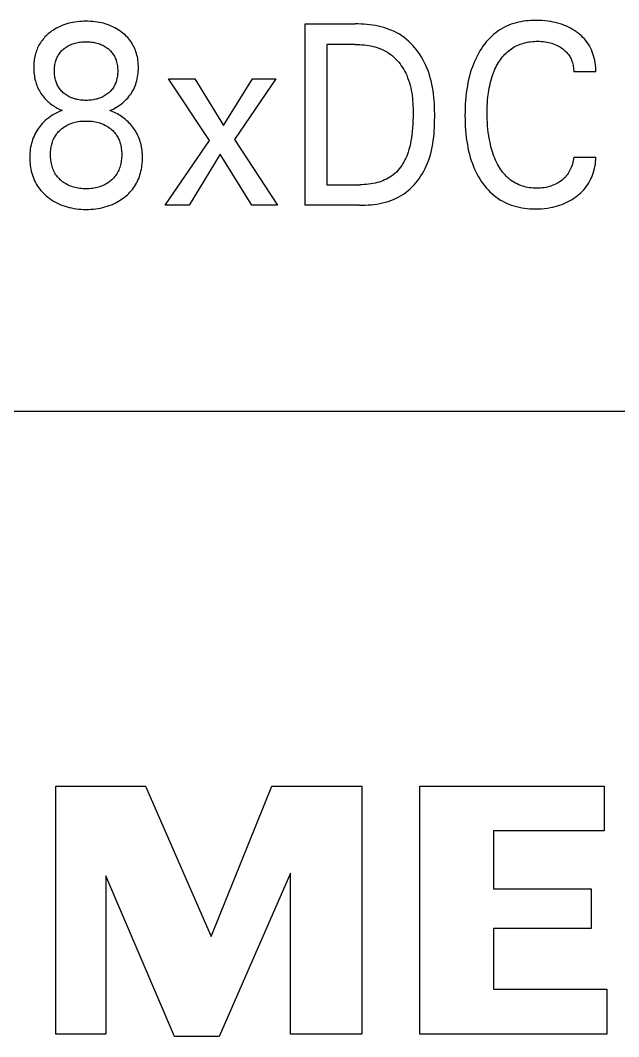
# Model space of a CAD drawing. Extents: x 0 to 420, y 0 to 297.
# Drawn here: x 150.68 to 157.94, y 223.59 to 235.92 of the extents above; entities that cross this region are included whole.
import ezdxf

# ---------------------------------------------------------------- set-up
doc = ezdxf.new("R2010")
doc.units = 0
doc.header["$LTSCALE"] = 23.1
doc.layers.add('10000_FRONT', color=7, linetype='CONTINUOUS')

msp = doc.modelspace()

# ---------------------------------------------------------------- linework, layer by layer
at = {"layer": '10000_FRONT', "color": 7, "linetype": 'CONTINUOUS'}
for p, q in [((151.246, 235.873), (151.222, 235.865)), ((151.27, 235.88), (151.246, 235.873)), ((151.295, 235.886), (151.27, 235.88)), ((151.319, 235.891), (151.295, 235.886)), ((151.346, 235.895), (151.319, 235.891)), ((151.372, 235.899), (151.346, 235.895)), ((151.399, 235.902), (151.372, 235.899)), ((151.426, 235.904), (151.399, 235.902)), ((151.453, 235.905), (151.426, 235.904)), ((151.48, 235.905), (151.453, 235.905)), ((151.507, 235.905), (151.48, 235.905)), ((151.534, 235.904), (151.507, 235.905)), ((151.561, 235.902), (151.534, 235.904)), ((151.588, 235.899), (151.561, 235.902)), ((151.615, 235.895), (151.588, 235.899)), ((151.641, 235.891), (151.615, 235.895)), ((151.666, 235.886), (151.641, 235.891)), ((151.69, 235.88), (151.666, 235.886)), ((151.714, 235.873), (151.69, 235.88)), ((151.738, 235.865), (151.714, 235.873)), ((154.14, 233.673), (154.14, 235.873)), ((154.14, 235.873), (154.747, 235.873)), ((154.781, 235.872), (154.747, 235.873)), ((154.816, 235.871), (154.781, 235.872)), ((154.851, 235.869), (154.816, 235.871)), ((154.885, 235.866), (154.851, 235.869)), ((154.92, 235.863), (154.885, 235.866)), ((156.639, 235.869), (156.611, 235.858)), ((156.669, 235.879), (156.639, 235.869)), ((156.697, 235.887), (156.669, 235.879)), ((156.726, 235.894), (156.697, 235.887)), ((156.755, 235.9), (156.726, 235.894)), ((156.785, 235.905), (156.755, 235.9)), ((156.814, 235.909), (156.785, 235.905)), ((156.844, 235.912), (156.814, 235.909)), ((156.874, 235.914), (156.844, 235.912)), ((156.903, 235.916), (156.874, 235.914)), ((156.933, 235.916), (156.903, 235.916)), ((156.971, 235.916), (156.933, 235.916)), ((157.009, 235.914), (156.971, 235.916)), ((157.046, 235.911), (157.009, 235.914)), ((157.084, 235.907), (157.046, 235.911)), ((157.121, 235.901), (157.084, 235.907)), ((157.149, 235.895), (157.121, 235.901)), ((157.177, 235.889), (157.149, 235.895)), ((157.205, 235.882), (157.177, 235.889)), ((157.232, 235.874), (157.205, 235.882)), ((157.259, 235.865), (157.232, 235.874)), ((151.022, 235.752), (151.008, 235.74)), ((151.036, 235.763), (151.022, 235.752)), ((151.05, 235.774), (151.036, 235.763)), ((151.067, 235.787), (151.05, 235.774)), ((151.084, 235.798), (151.067, 235.787)), ((151.102, 235.809), (151.084, 235.798)), ((151.12, 235.82), (151.102, 235.809)), ((151.138, 235.829), (151.12, 235.82)), ((151.157, 235.839), (151.138, 235.829)), ((151.176, 235.847), (151.157, 235.839)), ((151.199, 235.857), (151.176, 235.847)), ((151.222, 235.865), (151.199, 235.857)), ((151.761, 235.857), (151.738, 235.865)), ((151.785, 235.847), (151.761, 235.857)), ((151.807, 235.837), (151.785, 235.847)), ((151.828, 235.826), (151.807, 235.837)), ((151.85, 235.815), (151.828, 235.826)), ((151.87, 235.802), (151.85, 235.815)), ((151.89, 235.789), (151.87, 235.802)), ((151.91, 235.774), (151.89, 235.789)), ((151.926, 235.762), (151.91, 235.774)), ((151.942, 235.749), (151.926, 235.762)), ((151.957, 235.735), (151.942, 235.749)), ((154.955, 235.858), (154.92, 235.863)), ((154.99, 235.852), (154.955, 235.858)), ((155.024, 235.846), (154.99, 235.852)), ((155.058, 235.838), (155.024, 235.846)), ((155.092, 235.829), (155.058, 235.838)), ((155.125, 235.818), (155.092, 235.829)), ((155.158, 235.807), (155.125, 235.818)), ((155.19, 235.794), (155.158, 235.807)), ((155.221, 235.78), (155.19, 235.794)), ((155.252, 235.764), (155.221, 235.78)), ((155.282, 235.747), (155.252, 235.764)), ((155.312, 235.728), (155.282, 235.747)), ((156.425, 235.745), (156.402, 235.724)), ((156.45, 235.765), (156.425, 235.745)), ((156.475, 235.784), (156.45, 235.765)), ((156.501, 235.801), (156.475, 235.784)), ((156.527, 235.817), (156.501, 235.801)), ((156.555, 235.832), (156.527, 235.817)), ((156.582, 235.845), (156.555, 235.832)), ((156.611, 235.858), (156.582, 235.845)), ((157.286, 235.855), (157.259, 235.865)), ((157.311, 235.844), (157.286, 235.855)), ((157.335, 235.833), (157.311, 235.844)), ((157.359, 235.82), (157.335, 235.833)), ((157.383, 235.807), (157.359, 235.82)), ((157.406, 235.793), (157.383, 235.807)), ((157.428, 235.778), (157.406, 235.793)), ((157.45, 235.762), (157.428, 235.778)), ((157.47, 235.745), (157.45, 235.762)), ((157.49, 235.728), (157.47, 235.745)), ((150.917, 235.629), (150.908, 235.614)), ((150.926, 235.644), (150.917, 235.629)), ((150.936, 235.659), (150.926, 235.644)), ((150.947, 235.673), (150.936, 235.659)), ((150.958, 235.687), (150.947, 235.673)), ((150.97, 235.701), (150.958, 235.687)), ((150.982, 235.715), (150.97, 235.701)), ((150.995, 235.727), (150.982, 235.715)), ((151.008, 235.74), (150.995, 235.727)), ((151.278, 235.614), (151.291, 235.62)), ((151.291, 235.62), (151.305, 235.626)), ((151.305, 235.626), (151.32, 235.631)), ((151.32, 235.631), (151.334, 235.636)), ((151.334, 235.636), (151.349, 235.64)), ((151.349, 235.64), (151.364, 235.644)), ((151.364, 235.644), (151.379, 235.647)), ((151.379, 235.647), (151.396, 235.65)), ((151.396, 235.65), (151.413, 235.652)), ((151.413, 235.652), (151.429, 235.654)), ((151.429, 235.654), (151.446, 235.655)), ((151.446, 235.655), (151.463, 235.656)), ((151.463, 235.656), (151.48, 235.656)), ((151.48, 235.656), (151.497, 235.656)), ((151.497, 235.656), (151.514, 235.655)), ((151.514, 235.655), (151.531, 235.654)), ((151.531, 235.654), (151.548, 235.652)), ((151.548, 235.652), (151.565, 235.65)), ((151.565, 235.65), (151.581, 235.647)), ((151.581, 235.647), (151.596, 235.644)), ((151.596, 235.644), (151.611, 235.64)), ((151.611, 235.64), (151.626, 235.636)), ((151.626, 235.636), (151.641, 235.631)), ((151.641, 235.631), (151.655, 235.626)), ((151.655, 235.626), (151.669, 235.62)), ((151.669, 235.62), (151.683, 235.614)), ((151.972, 235.721), (151.957, 235.735)), ((151.986, 235.706), (151.972, 235.721)), ((151.999, 235.691), (151.986, 235.706)), ((152.012, 235.675), (151.999, 235.691)), ((152.024, 235.659), (152.012, 235.675)), ((152.035, 235.642), (152.024, 235.659)), ((152.045, 235.625), (152.035, 235.642)), ((152.055, 235.608), (152.045, 235.625)), ((154.402, 235.623), (154.402, 233.922)), ((154.747, 235.623), (154.402, 235.623)), ((154.747, 235.623), (154.773, 235.623)), ((154.773, 235.623), (154.8, 235.622)), ((154.8, 235.622), (154.827, 235.62)), ((154.827, 235.62), (154.855, 235.618)), ((155.34, 235.707), (155.312, 235.728)), ((155.368, 235.685), (155.34, 235.707)), ((155.395, 235.661), (155.368, 235.685)), ((155.421, 235.636), (155.395, 235.661)), ((155.446, 235.61), (155.421, 235.636)), ((156.315, 235.629), (156.296, 235.603)), ((156.336, 235.654), (156.315, 235.629)), ((156.357, 235.678), (156.336, 235.654)), ((156.379, 235.701), (156.357, 235.678)), ((156.402, 235.724), (156.379, 235.701)), ((156.729, 235.619), (156.747, 235.627)), ((156.747, 235.627), (156.766, 235.633)), ((156.766, 235.633), (156.787, 235.64)), ((156.787, 235.64), (156.808, 235.645)), ((156.808, 235.645), (156.83, 235.65)), ((156.83, 235.65), (156.851, 235.654)), ((156.851, 235.654), (156.873, 235.657)), ((156.873, 235.657), (156.895, 235.659)), ((156.895, 235.659), (156.917, 235.661)), ((156.917, 235.661), (156.939, 235.662)), ((156.939, 235.662), (156.96, 235.662)), ((156.96, 235.662), (156.983, 235.662)), ((156.983, 235.662), (157.005, 235.661)), ((157.005, 235.661), (157.027, 235.659)), ((157.027, 235.659), (157.049, 235.656)), ((157.049, 235.656), (157.071, 235.653)), ((157.071, 235.653), (157.091, 235.649)), ((157.091, 235.649), (157.11, 235.644)), ((157.11, 235.644), (157.13, 235.638)), ((157.13, 235.638), (157.149, 235.632)), ((157.149, 235.632), (157.168, 235.625)), ((157.168, 235.625), (157.186, 235.617)), ((157.509, 235.709), (157.49, 235.728)), ((157.527, 235.69), (157.509, 235.709)), ((157.544, 235.67), (157.527, 235.69)), ((157.559, 235.649), (157.544, 235.67)), ((157.574, 235.628), (157.559, 235.649)), ((157.587, 235.606), (157.574, 235.628)), ((150.863, 235.497), (150.859, 235.478)), ((150.868, 235.515), (150.863, 235.497)), ((150.873, 235.532), (150.868, 235.515)), ((150.879, 235.549), (150.873, 235.532)), ((150.886, 235.565), (150.879, 235.549)), ((150.893, 235.582), (150.886, 235.565)), ((150.9, 235.598), (150.893, 235.582)), ((150.908, 235.614), (150.9, 235.598)), ((151.143, 235.493), (151.149, 235.503)), ((151.149, 235.503), (151.157, 235.515)), ((151.157, 235.515), (151.166, 235.526)), ((151.166, 235.526), (151.175, 235.536)), ((151.175, 235.536), (151.184, 235.547)), ((151.184, 235.547), (151.194, 235.557)), ((151.194, 235.557), (151.205, 235.566)), ((151.205, 235.566), (151.216, 235.575)), ((151.216, 235.575), (151.227, 235.584)), ((151.227, 235.584), (151.239, 235.592)), ((151.239, 235.592), (151.252, 235.6)), ((151.252, 235.6), (151.265, 235.607)), ((151.265, 235.607), (151.278, 235.614)), ((151.683, 235.614), (151.696, 235.607)), ((151.696, 235.607), (151.709, 235.6)), ((151.709, 235.6), (151.721, 235.592)), ((151.721, 235.592), (151.733, 235.584)), ((151.733, 235.584), (151.745, 235.575)), ((151.745, 235.575), (151.747, 235.573)), ((151.747, 235.573), (151.757, 235.565)), ((151.757, 235.565), (151.767, 235.555)), ((151.767, 235.555), (151.777, 235.546)), ((151.777, 235.546), (151.786, 235.536)), ((151.786, 235.536), (151.795, 235.525)), ((151.795, 235.525), (151.803, 235.514)), ((151.803, 235.514), (151.811, 235.503)), ((151.811, 235.503), (151.818, 235.493)), ((152.064, 235.59), (152.055, 235.608)), ((152.072, 235.572), (152.064, 235.59)), ((152.08, 235.553), (152.072, 235.572)), ((152.086, 235.534), (152.08, 235.553)), ((152.092, 235.515), (152.086, 235.534)), ((152.098, 235.494), (152.092, 235.515)), ((154.855, 235.618), (154.882, 235.615)), ((154.882, 235.615), (154.909, 235.611)), ((154.909, 235.611), (154.935, 235.606)), ((154.935, 235.606), (154.962, 235.6)), ((154.962, 235.6), (154.988, 235.593)), ((154.988, 235.593), (155.014, 235.585)), ((155.014, 235.585), (155.04, 235.576)), ((155.04, 235.576), (155.065, 235.567)), ((155.065, 235.567), (155.089, 235.556)), ((155.089, 235.556), (155.113, 235.543)), ((155.113, 235.543), (155.136, 235.53)), ((155.136, 235.53), (155.158, 235.515)), ((155.158, 235.515), (155.179, 235.5)), ((155.179, 235.5), (155.2, 235.484)), ((155.469, 235.583), (155.446, 235.61)), ((155.492, 235.555), (155.469, 235.583)), ((155.513, 235.526), (155.492, 235.555)), ((155.534, 235.496), (155.513, 235.526)), ((156.241, 235.515), (156.224, 235.483)), ((156.259, 235.546), (156.241, 235.515)), ((156.278, 235.576), (156.259, 235.546)), ((156.296, 235.603), (156.278, 235.576)), ((156.547, 235.489), (156.561, 235.504)), ((156.561, 235.504), (156.576, 235.519)), ((156.576, 235.519), (156.592, 235.533)), ((156.592, 235.533), (156.608, 235.547)), ((156.608, 235.547), (156.624, 235.56)), ((156.624, 235.56), (156.64, 235.571)), ((156.64, 235.571), (156.657, 235.582)), ((156.657, 235.582), (156.674, 235.593)), ((156.674, 235.593), (156.692, 235.602)), ((156.692, 235.602), (156.71, 235.611)), ((156.71, 235.611), (156.729, 235.619)), ((157.186, 235.617), (157.204, 235.608)), ((157.204, 235.608), (157.221, 235.599)), ((157.221, 235.599), (157.237, 235.589)), ((157.237, 235.589), (157.253, 235.578)), ((157.253, 235.578), (157.266, 235.569)), ((157.266, 235.569), (157.278, 235.559)), ((157.278, 235.559), (157.29, 235.548)), ((157.29, 235.548), (157.302, 235.537)), ((157.302, 235.537), (157.313, 235.526)), ((157.313, 235.526), (157.323, 235.514)), ((157.323, 235.514), (157.333, 235.502)), ((157.333, 235.502), (157.341, 235.489)), ((157.6, 235.583), (157.587, 235.606)), ((157.611, 235.56), (157.6, 235.583)), ((157.621, 235.536), (157.611, 235.56)), ((157.63, 235.511), (157.621, 235.536)), ((157.638, 235.487), (157.63, 235.511)), ((150.848, 235.402), (150.846, 235.383)), ((150.846, 235.383), (150.846, 235.363)), ((150.85, 235.421), (150.848, 235.402)), ((150.852, 235.44), (150.85, 235.421)), ((150.855, 235.459), (150.852, 235.44)), ((150.859, 235.478), (150.855, 235.459)), ((151.1, 235.366), (151.103, 235.382)), ((151.103, 235.382), (151.106, 235.397)), ((151.106, 235.397), (151.11, 235.413)), ((151.11, 235.413), (151.113, 235.425)), ((151.113, 235.425), (151.117, 235.436)), ((151.117, 235.436), (151.121, 235.448)), ((151.121, 235.448), (151.126, 235.46)), ((151.126, 235.46), (151.131, 235.471)), ((151.131, 235.471), (151.137, 235.482)), ((151.137, 235.482), (151.143, 235.493)), ((151.818, 235.493), (151.824, 235.482)), ((151.824, 235.482), (151.829, 235.471)), ((151.829, 235.471), (151.835, 235.46)), ((151.835, 235.46), (151.839, 235.448)), ((151.839, 235.448), (151.844, 235.436)), ((151.844, 235.436), (151.847, 235.425)), ((151.847, 235.425), (151.851, 235.413)), ((151.851, 235.413), (151.855, 235.397)), ((151.855, 235.397), (151.858, 235.382)), ((151.858, 235.382), (151.86, 235.366)), ((152.103, 235.473), (152.098, 235.494)), ((152.107, 235.452), (152.103, 235.473)), ((152.11, 235.431), (152.107, 235.452)), ((152.112, 235.409), (152.11, 235.431)), ((152.114, 235.387), (152.112, 235.409)), ((152.115, 235.366), (152.114, 235.387)), ((155.2, 235.484), (155.219, 235.466)), ((155.219, 235.466), (155.238, 235.447)), ((155.238, 235.447), (155.256, 235.428)), ((155.256, 235.428), (155.273, 235.408)), ((155.273, 235.408), (155.29, 235.387)), ((155.29, 235.387), (155.305, 235.365)), ((155.553, 235.465), (155.534, 235.496)), ((155.571, 235.434), (155.553, 235.465)), ((155.587, 235.402), (155.571, 235.434)), ((155.603, 235.37), (155.587, 235.402)), ((156.179, 235.385), (156.167, 235.352)), ((156.193, 235.418), (156.179, 235.385)), ((156.208, 235.451), (156.193, 235.418)), ((156.224, 235.483), (156.208, 235.451)), ((156.461, 235.363), (156.472, 235.384)), ((156.472, 235.384), (156.484, 235.403)), ((156.484, 235.403), (156.496, 235.421)), ((156.496, 235.421), (156.508, 235.439)), ((156.508, 235.439), (156.52, 235.456)), ((156.52, 235.456), (156.533, 235.472)), ((156.533, 235.472), (156.547, 235.489)), ((157.341, 235.489), (157.349, 235.476)), ((157.349, 235.476), (157.357, 235.462)), ((157.357, 235.462), (157.364, 235.449)), ((157.364, 235.449), (157.37, 235.435)), ((157.37, 235.435), (157.375, 235.42)), ((157.375, 235.42), (157.38, 235.405)), ((157.38, 235.405), (157.385, 235.389)), ((157.385, 235.389), (157.388, 235.373)), ((157.646, 235.459), (157.638, 235.487)), ((157.652, 235.431), (157.646, 235.459)), ((157.657, 235.403), (157.652, 235.431)), ((157.661, 235.374), (157.657, 235.403)), ((157.663, 235.346), (157.661, 235.374)), ((150.846, 235.363), (150.845, 235.344)), ((150.845, 235.344), (150.846, 235.324)), ((150.846, 235.324), (150.846, 235.304)), ((150.846, 235.304), (150.848, 235.284)), ((150.848, 235.284), (150.85, 235.264)), ((150.85, 235.264), (150.853, 235.244)), ((151.096, 235.304), (151.097, 235.319)), ((151.097, 235.288), (151.096, 235.304)), ((151.097, 235.335), (151.099, 235.351)), ((151.097, 235.319), (151.097, 235.335)), ((151.097, 235.272), (151.097, 235.288)), ((151.098, 235.256), (151.097, 235.272)), ((151.1, 235.24), (151.098, 235.256)), ((151.099, 235.351), (151.1, 235.366)), ((151.86, 235.366), (151.862, 235.351)), ((151.862, 235.256), (151.86, 235.24)), ((151.862, 235.351), (151.863, 235.335)), ((151.863, 235.272), (151.862, 235.256)), ((151.863, 235.335), (151.864, 235.319)), ((151.864, 235.288), (151.863, 235.272)), ((151.864, 235.319), (151.864, 235.304)), ((151.864, 235.304), (151.864, 235.288)), ((152.105, 235.229), (152.109, 235.252)), ((152.109, 235.252), (152.112, 235.275)), ((152.112, 235.275), (152.114, 235.298)), ((152.114, 235.298), (152.115, 235.321)), ((152.115, 235.344), (152.115, 235.366)), ((152.115, 235.321), (152.115, 235.344)), ((155.305, 235.365), (155.32, 235.343)), ((155.32, 235.343), (155.334, 235.321)), ((155.334, 235.321), (155.347, 235.297)), ((155.347, 235.297), (155.359, 235.274)), ((155.359, 235.274), (155.37, 235.25)), ((155.618, 235.333), (155.603, 235.37)), ((155.633, 235.295), (155.618, 235.333)), ((155.645, 235.257), (155.633, 235.295)), ((155.657, 235.219), (155.645, 235.257)), ((156.142, 235.276), (156.131, 235.237)), ((156.154, 235.314), (156.142, 235.276)), ((156.167, 235.352), (156.154, 235.314)), ((156.407, 235.236), (156.415, 235.258)), ((156.415, 235.258), (156.423, 235.28)), ((156.423, 235.28), (156.432, 235.301)), ((156.432, 235.301), (156.441, 235.322)), ((156.441, 235.322), (156.451, 235.343)), ((156.451, 235.343), (156.461, 235.363)), ((157.388, 235.373), (157.391, 235.356)), ((157.391, 235.356), (157.394, 235.34)), ((157.394, 235.34), (157.395, 235.323)), ((157.395, 235.323), (157.396, 235.306)), ((157.396, 235.306), (157.396, 235.29)), ((157.664, 235.29), (157.396, 235.29)), ((157.664, 235.318), (157.663, 235.346)), ((157.664, 235.29), (157.664, 235.318)), ((150.853, 235.244), (150.856, 235.224)), ((150.856, 235.224), (150.86, 235.204)), ((150.86, 235.204), (150.865, 235.184)), ((150.865, 235.184), (150.87, 235.166)), ((150.87, 235.166), (150.876, 235.148)), ((150.876, 235.148), (150.882, 235.131)), ((150.882, 235.131), (150.889, 235.113)), ((151.103, 235.224), (151.1, 235.24)), ((151.106, 235.209), (151.103, 235.224)), ((151.109, 235.193), (151.106, 235.209)), ((151.113, 235.181), (151.109, 235.193)), ((151.117, 235.169), (151.113, 235.181)), ((151.121, 235.158), (151.117, 235.169)), ((151.126, 235.146), (151.121, 235.158)), ((151.131, 235.135), (151.126, 235.146)), ((151.136, 235.123), (151.131, 235.135)), ((151.83, 235.135), (151.824, 235.123)), ((151.835, 235.146), (151.83, 235.135)), ((151.84, 235.158), (151.835, 235.146)), ((151.844, 235.169), (151.84, 235.158)), ((151.848, 235.181), (151.844, 235.169)), ((151.851, 235.193), (151.848, 235.181)), ((151.855, 235.209), (151.851, 235.193)), ((151.858, 235.224), (151.855, 235.209)), ((151.86, 235.24), (151.858, 235.224)), ((152.076, 235.122), (152.083, 235.142)), ((152.083, 235.142), (152.09, 235.163)), ((152.09, 235.163), (152.096, 235.184)), ((152.096, 235.184), (152.101, 235.206)), ((152.101, 235.206), (152.105, 235.229)), ((152.979, 234.457), (152.479, 235.205)), ((152.479, 235.205), (152.801, 235.205)), ((152.801, 235.205), (153.147, 234.639)), ((153.147, 234.639), (153.499, 235.205)), ((153.781, 235.205), (153.28, 234.471)), ((153.499, 235.205), (153.781, 235.205)), ((155.37, 235.25), (155.382, 235.22)), ((155.382, 235.22), (155.393, 235.19)), ((155.393, 235.19), (155.403, 235.16)), ((155.403, 235.16), (155.411, 235.13)), ((155.411, 235.13), (155.419, 235.099)), ((155.667, 235.181), (155.657, 235.219)), ((155.676, 235.142), (155.667, 235.181)), ((155.683, 235.103), (155.676, 235.142)), ((156.113, 235.159), (156.106, 235.12)), ((156.122, 235.198), (156.113, 235.159)), ((156.131, 235.237), (156.122, 235.198)), ((156.377, 235.122), (156.383, 235.151)), ((156.383, 235.151), (156.39, 235.18)), ((156.39, 235.18), (156.398, 235.208)), ((156.398, 235.208), (156.407, 235.236)), ((150.889, 235.113), (150.897, 235.096)), ((150.897, 235.096), (150.905, 235.079)), ((150.905, 235.079), (150.914, 235.062)), ((150.914, 235.062), (150.923, 235.046)), ((150.923, 235.046), (150.933, 235.03)), ((150.933, 235.03), (150.944, 235.014)), ((150.944, 235.014), (150.956, 234.999)), ((151.142, 235.113), (151.136, 235.123)), ((151.149, 235.102), (151.142, 235.113)), ((151.157, 235.09), (151.149, 235.102)), ((151.165, 235.079), (151.157, 235.09)), ((151.174, 235.068), (151.165, 235.079)), ((151.183, 235.058), (151.174, 235.068)), ((151.193, 235.048), (151.183, 235.058)), ((151.204, 235.038), (151.193, 235.048)), ((151.214, 235.029), (151.204, 235.038)), ((151.226, 235.02), (151.214, 235.029)), ((151.238, 235.011), (151.226, 235.02)), ((151.251, 235.003), (151.238, 235.011)), ((151.263, 234.996), (151.251, 235.003)), ((151.71, 235.003), (151.697, 234.996)), ((151.722, 235.011), (151.71, 235.003)), ((151.734, 235.02), (151.722, 235.011)), ((151.746, 235.029), (151.734, 235.02)), ((151.757, 235.038), (151.746, 235.029)), ((151.767, 235.048), (151.757, 235.038)), ((151.777, 235.058), (151.767, 235.048)), ((151.786, 235.068), (151.777, 235.058)), ((151.795, 235.079), (151.786, 235.068)), ((151.804, 235.09), (151.795, 235.079)), ((151.812, 235.102), (151.804, 235.09)), ((151.818, 235.113), (151.812, 235.102)), ((151.824, 235.123), (151.818, 235.113)), ((152, 234.991), (152.013, 235.009)), ((152.013, 235.009), (152.026, 235.026)), ((152.026, 235.026), (152.037, 235.045)), ((152.037, 235.045), (152.048, 235.063)), ((152.048, 235.063), (152.058, 235.083)), ((152.058, 235.083), (152.067, 235.102)), ((152.067, 235.102), (152.076, 235.122)), ((155.419, 235.099), (155.425, 235.068)), ((155.425, 235.068), (155.431, 235.037)), ((155.431, 235.037), (155.435, 235.005)), ((155.435, 235.005), (155.439, 234.974)), ((155.69, 235.063), (155.683, 235.103)), ((155.695, 235.023), (155.69, 235.063)), ((155.699, 234.983), (155.695, 235.023)), ((156.093, 235.035), (156.088, 234.99)), ((156.1, 235.08), (156.093, 235.035)), ((156.106, 235.12), (156.1, 235.08)), ((156.355, 234.988), (156.358, 235.011)), ((156.358, 235.011), (156.361, 235.035)), ((156.361, 235.035), (156.366, 235.064)), ((156.366, 235.064), (156.371, 235.093)), ((156.371, 235.093), (156.377, 235.122)), ((150.956, 234.999), (150.968, 234.984)), ((150.968, 234.984), (150.98, 234.97)), ((150.98, 234.97), (150.993, 234.956)), ((150.993, 234.956), (151.006, 234.942)), ((151.006, 234.942), (151.02, 234.929)), ((151.02, 234.929), (151.033, 234.918)), ((151.033, 234.918), (151.046, 234.907)), ((151.046, 234.907), (151.06, 234.897)), ((151.06, 234.897), (151.074, 234.886)), ((151.074, 234.886), (151.088, 234.877)), ((151.276, 234.989), (151.263, 234.996)), ((151.29, 234.982), (151.276, 234.989)), ((151.304, 234.976), (151.29, 234.982)), ((151.318, 234.971), (151.304, 234.976)), ((151.333, 234.966), (151.318, 234.971)), ((151.348, 234.961), (151.333, 234.966)), ((151.363, 234.958), (151.348, 234.961)), ((151.378, 234.954), (151.363, 234.958)), ((151.395, 234.951), (151.378, 234.954)), ((151.412, 234.949), (151.395, 234.951)), ((151.429, 234.947), (151.412, 234.949)), ((151.446, 234.946), (151.429, 234.947)), ((151.463, 234.945), (151.446, 234.946)), ((151.48, 234.945), (151.463, 234.945)), ((151.497, 234.945), (151.48, 234.945)), ((151.514, 234.946), (151.497, 234.945)), ((151.531, 234.947), (151.514, 234.946)), ((151.548, 234.949), (151.531, 234.947)), ((151.565, 234.951), (151.548, 234.949)), ((151.582, 234.954), (151.565, 234.951)), ((151.597, 234.958), (151.582, 234.954)), ((151.612, 234.961), (151.597, 234.958)), ((151.627, 234.966), (151.612, 234.961)), ((151.642, 234.971), (151.627, 234.966)), ((151.656, 234.976), (151.642, 234.971)), ((151.671, 234.982), (151.656, 234.976)), ((151.684, 234.989), (151.671, 234.982)), ((151.697, 234.996), (151.684, 234.989)), ((151.869, 234.873), (151.887, 234.886)), ((151.887, 234.886), (151.905, 234.899)), ((151.905, 234.899), (151.923, 234.913)), ((151.923, 234.913), (151.94, 234.928)), ((151.94, 234.928), (151.956, 234.943)), ((151.956, 234.943), (151.971, 234.958)), ((151.971, 234.958), (151.986, 234.974)), ((151.986, 234.974), (152, 234.991)), ((155.439, 234.974), (155.442, 234.942)), ((155.442, 234.942), (155.444, 234.91)), ((155.444, 234.91), (155.446, 234.878)), ((155.703, 234.943), (155.699, 234.983)), ((155.706, 234.903), (155.703, 234.943)), ((155.708, 234.862), (155.706, 234.903)), ((156.081, 234.899), (156.079, 234.854)), ((156.084, 234.945), (156.081, 234.899)), ((156.088, 234.99), (156.084, 234.945)), ((156.347, 234.874), (156.349, 234.912)), ((156.349, 234.912), (156.352, 234.95)), ((156.352, 234.95), (156.355, 234.988)), ((151.07, 234.764), (151.048, 234.749)), ((151.093, 234.778), (151.07, 234.764)), ((151.088, 234.877), (151.102, 234.868)), ((151.116, 234.79), (151.093, 234.778)), ((151.102, 234.868), (151.116, 234.859)), ((151.116, 234.859), (151.131, 234.851)), ((151.141, 234.802), (151.116, 234.79)), ((151.131, 234.851), (151.145, 234.843)), ((151.166, 234.813), (151.141, 234.802)), ((151.145, 234.843), (151.161, 234.836)), ((151.161, 234.836), (151.176, 234.83)), ((151.191, 234.823), (151.166, 234.813)), ((151.176, 234.83), (151.191, 234.823)), ((151.769, 234.822), (151.79, 234.83)), ((151.788, 234.815), (151.769, 234.822)), ((151.806, 234.807), (151.788, 234.815)), ((151.79, 234.83), (151.81, 234.84)), ((151.825, 234.799), (151.806, 234.807)), ((151.81, 234.84), (151.83, 234.85)), ((151.843, 234.79), (151.825, 234.799)), ((151.83, 234.85), (151.85, 234.861)), ((151.86, 234.781), (151.843, 234.79)), ((151.85, 234.861), (151.869, 234.873)), ((151.878, 234.771), (151.86, 234.781)), ((151.895, 234.76), (151.878, 234.771)), ((151.911, 234.749), (151.895, 234.76)), ((155.446, 234.878), (155.447, 234.846)), ((155.447, 234.846), (155.448, 234.815)), ((155.448, 234.815), (155.448, 234.783)), ((155.448, 234.783), (155.448, 234.74)), ((155.709, 234.822), (155.708, 234.862)), ((155.71, 234.781), (155.709, 234.822)), ((155.71, 234.741), (155.71, 234.781)), ((156.078, 234.808), (156.077, 234.763)), ((156.077, 234.763), (156.078, 234.717)), ((156.079, 234.854), (156.078, 234.808)), ((156.346, 234.836), (156.347, 234.874)), ((156.346, 234.798), (156.346, 234.836)), ((156.346, 234.758), (156.346, 234.798)), ((156.347, 234.717), (156.346, 234.758)), ((150.937, 234.65), (150.922, 234.632)), ((150.953, 234.667), (150.937, 234.65)), ((150.969, 234.684), (150.953, 234.667)), ((150.986, 234.7), (150.969, 234.684)), ((151.006, 234.717), (150.986, 234.7)), ((151.027, 234.734), (151.006, 234.717)), ((151.048, 234.749), (151.027, 234.734)), ((151.223, 234.628), (151.237, 234.637)), ((151.237, 234.637), (151.252, 234.645)), ((151.252, 234.645), (151.267, 234.653)), ((151.267, 234.653), (151.283, 234.66)), ((151.283, 234.66), (151.299, 234.666)), ((151.299, 234.666), (151.316, 234.672)), ((151.316, 234.672), (151.332, 234.677)), ((151.332, 234.677), (151.349, 234.681)), ((151.349, 234.681), (151.366, 234.685)), ((151.366, 234.685), (151.385, 234.688)), ((151.385, 234.688), (151.404, 234.691)), ((151.404, 234.691), (151.423, 234.693)), ((151.423, 234.693), (151.442, 234.694)), ((151.442, 234.694), (151.461, 234.695)), ((151.461, 234.695), (151.48, 234.695)), ((151.48, 234.695), (151.499, 234.695)), ((151.499, 234.695), (151.519, 234.694)), ((151.519, 234.694), (151.538, 234.693)), ((151.538, 234.693), (151.557, 234.691)), ((151.557, 234.691), (151.576, 234.688)), ((151.576, 234.688), (151.595, 234.685)), ((151.595, 234.685), (151.612, 234.681)), ((151.612, 234.681), (151.629, 234.677)), ((151.629, 234.677), (151.646, 234.672)), ((151.646, 234.672), (151.662, 234.666)), ((151.662, 234.666), (151.679, 234.66)), ((151.679, 234.66), (151.695, 234.653)), ((151.695, 234.653), (151.71, 234.645)), ((151.71, 234.645), (151.725, 234.637)), ((151.725, 234.637), (151.739, 234.628)), ((151.928, 234.737), (151.911, 234.749)), ((151.944, 234.725), (151.928, 234.737)), ((151.96, 234.712), (151.944, 234.725)), ((151.975, 234.699), (151.96, 234.712)), ((151.99, 234.685), (151.975, 234.699)), ((152.005, 234.67), (151.99, 234.685)), ((152.019, 234.655), (152.005, 234.67)), ((152.032, 234.64), (152.019, 234.655)), ((152.045, 234.624), (152.032, 234.64)), ((155.444, 234.654), (155.442, 234.611)), ((155.446, 234.697), (155.444, 234.654)), ((155.448, 234.74), (155.446, 234.697)), ((155.707, 234.618), (155.709, 234.659)), ((155.709, 234.7), (155.71, 234.741)), ((155.709, 234.659), (155.709, 234.7)), ((156.078, 234.717), (156.079, 234.672)), ((156.079, 234.672), (156.081, 234.627)), ((156.349, 234.676), (156.347, 234.717)), ((156.352, 234.636), (156.349, 234.676)), ((156.355, 234.595), (156.352, 234.636)), ((150.849, 234.513), (150.84, 234.491)), ((150.859, 234.534), (150.849, 234.513)), ((150.87, 234.554), (150.859, 234.534)), ((150.882, 234.574), (150.87, 234.554)), ((150.894, 234.594), (150.882, 234.574)), ((150.908, 234.613), (150.894, 234.594)), ((150.922, 234.632), (150.908, 234.613)), ((151.1, 234.502), (151.108, 234.516)), ((151.108, 234.516), (151.117, 234.529)), ((151.117, 234.529), (151.126, 234.542)), ((151.126, 234.542), (151.136, 234.554)), ((151.136, 234.554), (151.147, 234.566)), ((151.147, 234.566), (151.158, 234.577)), ((151.158, 234.577), (151.17, 234.588)), ((151.17, 234.588), (151.182, 234.599)), ((151.182, 234.599), (151.195, 234.609)), ((151.195, 234.609), (151.209, 234.619)), ((151.209, 234.619), (151.223, 234.628)), ((151.739, 234.628), (151.753, 234.619)), ((151.753, 234.619), (151.767, 234.609)), ((151.767, 234.609), (151.78, 234.599)), ((151.78, 234.599), (151.792, 234.588)), ((151.792, 234.588), (151.804, 234.578)), ((151.804, 234.578), (151.815, 234.566)), ((151.815, 234.566), (151.825, 234.555)), ((151.825, 234.555), (151.835, 234.542)), ((151.835, 234.542), (151.845, 234.53)), ((151.845, 234.53), (151.854, 234.517)), ((151.854, 234.517), (151.861, 234.504)), ((152.057, 234.608), (152.045, 234.624)), ((152.069, 234.591), (152.057, 234.608)), ((152.08, 234.574), (152.069, 234.591)), ((152.09, 234.556), (152.08, 234.574)), ((152.1, 234.538), (152.09, 234.556)), ((152.109, 234.52), (152.1, 234.538)), ((152.117, 234.502), (152.109, 234.52)), ((155.433, 234.526), (155.428, 234.491)), ((155.438, 234.569), (155.433, 234.526)), ((155.442, 234.611), (155.438, 234.569)), ((155.698, 234.497), (155.702, 234.537)), ((155.702, 234.537), (155.705, 234.578)), ((155.705, 234.578), (155.707, 234.618)), ((156.081, 234.627), (156.084, 234.582)), ((156.084, 234.582), (156.088, 234.537)), ((156.088, 234.537), (156.093, 234.492)), ((156.36, 234.555), (156.355, 234.595)), ((156.365, 234.519), (156.36, 234.555)), ((156.371, 234.484), (156.365, 234.519)), ((150.813, 234.401), (150.808, 234.377)), ((150.819, 234.425), (150.813, 234.401)), ((150.825, 234.447), (150.819, 234.425)), ((150.832, 234.469), (150.825, 234.447)), ((150.84, 234.491), (150.832, 234.469)), ((151.056, 234.378), (151.059, 234.395)), ((151.059, 234.395), (151.064, 234.412)), ((151.064, 234.412), (151.068, 234.428)), ((151.068, 234.428), (151.073, 234.443)), ((151.073, 234.443), (151.079, 234.458)), ((151.079, 234.458), (151.085, 234.473)), ((151.085, 234.473), (151.092, 234.488)), ((151.092, 234.488), (151.1, 234.502)), ((151.861, 234.504), (151.868, 234.492)), ((151.868, 234.492), (151.874, 234.479)), ((151.874, 234.479), (151.88, 234.467)), ((151.88, 234.467), (151.885, 234.453)), ((151.885, 234.453), (151.89, 234.44)), ((151.89, 234.44), (151.894, 234.427)), ((151.894, 234.427), (151.898, 234.413)), ((151.898, 234.413), (151.902, 234.396)), ((151.902, 234.396), (151.906, 234.378)), ((152.124, 234.483), (152.117, 234.502)), ((152.131, 234.464), (152.124, 234.483)), ((152.137, 234.444), (152.131, 234.464)), ((152.143, 234.425), (152.137, 234.444)), ((152.148, 234.404), (152.143, 234.425)), ((152.152, 234.382), (152.148, 234.404)), ((152.442, 233.673), (152.979, 234.457)), ((153.28, 234.471), (153.802, 233.673)), ((155.415, 234.421), (155.407, 234.386)), ((155.422, 234.456), (155.415, 234.421)), ((155.428, 234.491), (155.422, 234.456)), ((155.68, 234.377), (155.687, 234.417)), ((155.687, 234.417), (155.693, 234.457)), ((155.693, 234.457), (155.698, 234.497)), ((156.093, 234.492), (156.1, 234.447)), ((156.1, 234.447), (156.106, 234.408)), ((156.106, 234.408), (156.114, 234.369)), ((156.377, 234.449), (156.371, 234.484)), ((156.385, 234.414), (156.377, 234.449)), ((156.393, 234.38), (156.385, 234.414)), ((150.8, 234.302), (150.798, 234.278)), ((150.798, 234.278), (150.798, 234.253)), ((150.802, 234.327), (150.8, 234.302)), ((150.804, 234.352), (150.802, 234.327)), ((150.808, 234.377), (150.804, 234.352)), ((151.049, 234.306), (151.05, 234.324)), ((151.049, 234.289), (151.049, 234.306)), ((151.049, 234.27), (151.049, 234.289)), ((151.05, 234.252), (151.049, 234.27)), ((151.05, 234.324), (151.051, 234.342)), ((151.051, 234.342), (151.053, 234.36)), ((151.053, 234.36), (151.056, 234.378)), ((151.906, 234.378), (151.908, 234.36)), ((151.908, 234.36), (151.91, 234.342)), ((151.91, 234.342), (151.912, 234.324)), ((151.912, 234.324), (151.913, 234.307)), ((151.913, 234.27), (151.912, 234.252)), ((151.913, 234.307), (151.913, 234.289)), ((151.913, 234.289), (151.913, 234.27)), ((152.156, 234.361), (152.152, 234.382)), ((152.159, 234.34), (152.156, 234.361)), ((152.161, 234.318), (152.159, 234.34)), ((152.163, 234.296), (152.161, 234.318)), ((152.164, 234.274), (152.163, 234.296)), ((152.164, 234.253), (152.164, 234.274)), ((153.109, 234.293), (152.73, 233.673)), ((153.492, 233.673), (153.109, 234.293)), ((155.37, 234.269), (155.36, 234.246)), ((155.379, 234.293), (155.37, 234.269)), ((155.387, 234.317), (155.379, 234.293)), ((155.398, 234.351), (155.387, 234.317)), ((155.407, 234.386), (155.398, 234.351)), ((155.651, 234.26), (155.662, 234.299)), ((155.662, 234.299), (155.672, 234.338)), ((155.672, 234.338), (155.68, 234.377)), ((156.114, 234.369), (156.122, 234.33)), ((156.122, 234.33), (156.132, 234.292)), ((156.132, 234.292), (156.142, 234.254)), ((156.403, 234.345), (156.393, 234.38)), ((156.411, 234.319), (156.403, 234.345)), ((156.419, 234.294), (156.411, 234.319)), ((156.429, 234.268), (156.419, 234.294)), ((156.439, 234.243), (156.429, 234.268)), ((150.798, 234.253), (150.798, 234.229)), ((150.798, 234.229), (150.799, 234.205)), ((150.799, 234.205), (150.801, 234.181)), ((150.801, 234.181), (150.803, 234.157)), ((150.803, 234.157), (150.807, 234.133)), ((151.051, 234.234), (151.05, 234.252)), ((151.053, 234.216), (151.051, 234.234)), ((151.056, 234.198), (151.053, 234.216)), ((151.059, 234.18), (151.056, 234.198)), ((151.063, 234.162), (151.059, 234.18)), ((151.068, 234.146), (151.063, 234.162)), ((151.072, 234.13), (151.068, 234.146)), ((151.894, 234.146), (151.889, 234.13)), ((151.898, 234.162), (151.894, 234.146)), ((151.902, 234.18), (151.898, 234.162)), ((151.906, 234.198), (151.902, 234.18)), ((151.908, 234.216), (151.906, 234.198)), ((151.91, 234.234), (151.908, 234.216)), ((151.912, 234.252), (151.91, 234.234)), ((152.155, 234.133), (152.158, 234.157)), ((152.158, 234.157), (152.161, 234.18)), ((152.161, 234.18), (152.163, 234.204)), ((152.163, 234.204), (152.164, 234.229)), ((152.164, 234.229), (152.164, 234.253)), ((155.311, 234.156), (155.296, 234.135)), ((155.325, 234.178), (155.311, 234.156)), ((155.337, 234.2), (155.325, 234.178)), ((155.349, 234.222), (155.337, 234.2)), ((155.36, 234.246), (155.349, 234.222)), ((155.594, 234.117), (155.608, 234.147)), ((155.608, 234.147), (155.624, 234.185)), ((155.624, 234.185), (155.638, 234.222)), ((155.638, 234.222), (155.651, 234.26)), ((156.142, 234.254), (156.154, 234.216)), ((156.154, 234.216), (156.167, 234.178)), ((156.167, 234.178), (156.18, 234.145)), ((156.18, 234.145), (156.194, 234.112)), ((156.449, 234.219), (156.439, 234.243)), ((156.461, 234.194), (156.449, 234.219)), ((156.473, 234.17), (156.461, 234.194)), ((156.484, 234.15), (156.473, 234.17)), ((156.496, 234.131), (156.484, 234.15)), ((157.376, 234.158), (157.37, 234.139)), ((157.382, 234.177), (157.376, 234.158)), ((157.386, 234.197), (157.382, 234.177)), ((157.39, 234.216), (157.386, 234.197)), ((157.394, 234.236), (157.39, 234.216)), ((157.396, 234.256), (157.394, 234.236)), ((157.396, 234.256), (157.664, 234.256)), ((157.649, 234.118), (157.654, 234.145)), ((157.654, 234.145), (157.659, 234.173)), ((157.659, 234.173), (157.662, 234.2)), ((157.662, 234.2), (157.664, 234.228)), ((157.664, 234.228), (157.664, 234.256)), ((150.807, 234.133), (150.811, 234.11)), ((150.811, 234.11), (150.816, 234.086)), ((150.816, 234.086), (150.822, 234.063)), ((150.822, 234.063), (150.829, 234.039)), ((150.829, 234.039), (150.837, 234.015)), ((151.078, 234.115), (151.072, 234.13)), ((151.084, 234.1), (151.078, 234.115)), ((151.091, 234.085), (151.084, 234.1)), ((151.099, 234.071), (151.091, 234.085)), ((151.107, 234.056), (151.099, 234.071)), ((151.115, 234.043), (151.107, 234.056)), ((151.125, 234.03), (151.115, 234.043)), ((151.134, 234.018), (151.125, 234.03)), ((151.145, 234.005), (151.134, 234.018)), ((151.826, 234.018), (151.816, 234.005)), ((151.836, 234.03), (151.826, 234.018)), ((151.846, 234.043), (151.836, 234.03)), ((151.854, 234.056), (151.846, 234.043)), ((151.863, 234.071), (151.854, 234.056)), ((151.87, 234.085), (151.863, 234.071)), ((151.877, 234.1), (151.87, 234.085)), ((151.883, 234.115), (151.877, 234.1)), ((151.889, 234.13), (151.883, 234.115)), ((152.119, 233.999), (152.127, 234.02)), ((152.127, 234.02), (152.134, 234.041)), ((152.134, 234.041), (152.14, 234.062)), ((152.14, 234.062), (152.146, 234.085)), ((152.146, 234.085), (152.151, 234.109)), ((152.151, 234.109), (152.155, 234.133)), ((155.185, 234.026), (155.165, 234.013)), ((155.206, 234.042), (155.185, 234.026)), ((155.226, 234.058), (155.206, 234.042)), ((155.245, 234.076), (155.226, 234.058)), ((155.263, 234.095), (155.245, 234.076)), ((155.28, 234.114), (155.263, 234.095)), ((155.296, 234.135), (155.28, 234.114)), ((155.524, 234), (155.543, 234.028)), ((155.543, 234.028), (155.561, 234.057)), ((155.561, 234.057), (155.578, 234.087)), ((155.578, 234.087), (155.594, 234.117)), ((156.194, 234.112), (156.209, 234.08)), ((156.209, 234.08), (156.225, 234.048)), ((156.225, 234.048), (156.242, 234.017)), ((156.508, 234.112), (156.496, 234.131)), ((156.521, 234.093), (156.508, 234.112)), ((156.534, 234.075), (156.521, 234.093)), ((156.548, 234.058), (156.534, 234.075)), ((156.563, 234.041), (156.548, 234.058)), ((156.579, 234.025), (156.563, 234.041)), ((156.595, 234.009), (156.579, 234.025)), ((157.307, 234.029), (157.295, 234.015)), ((157.318, 234.043), (157.307, 234.029)), ((157.329, 234.058), (157.318, 234.043)), ((157.338, 234.073), (157.329, 234.058)), ((157.347, 234.089), (157.338, 234.073)), ((157.355, 234.105), (157.347, 234.089)), ((157.363, 234.122), (157.355, 234.105)), ((157.37, 234.139), (157.363, 234.122)), ((157.616, 234.015), (157.625, 234.039)), ((157.625, 234.039), (157.634, 234.064)), ((157.634, 234.064), (157.642, 234.091)), ((157.642, 234.091), (157.649, 234.118)), ((150.837, 234.015), (150.846, 233.992)), ((150.846, 233.992), (150.856, 233.969)), ((150.856, 233.969), (150.868, 233.947)), ((150.868, 233.947), (150.88, 233.925)), ((150.88, 233.925), (150.893, 233.903)), ((150.893, 233.903), (150.906, 233.885)), ((151.156, 233.994), (151.145, 234.005)), ((151.167, 233.983), (151.156, 233.994)), ((151.179, 233.972), (151.167, 233.983)), ((151.182, 233.97), (151.179, 233.972)), ((151.195, 233.959), (151.182, 233.97)), ((151.208, 233.95), (151.195, 233.959)), ((151.221, 233.94), (151.208, 233.95)), ((151.235, 233.932), (151.221, 233.94)), ((151.25, 233.924), (151.235, 233.932)), ((151.264, 233.917), (151.25, 233.924)), ((151.28, 233.909), (151.264, 233.917)), ((151.297, 233.903), (151.28, 233.909)), ((151.314, 233.897), (151.297, 233.903)), ((151.33, 233.892), (151.314, 233.897)), ((151.647, 233.897), (151.63, 233.892)), ((151.664, 233.903), (151.647, 233.897)), ((151.68, 233.909), (151.664, 233.903)), ((151.696, 233.917), (151.68, 233.909)), ((151.711, 233.924), (151.696, 233.917)), ((151.726, 233.933), (151.711, 233.924)), ((151.74, 233.942), (151.726, 233.933)), ((151.755, 233.951), (151.74, 233.942)), ((151.768, 233.961), (151.755, 233.951)), ((151.781, 233.972), (151.768, 233.961)), ((151.793, 233.983), (151.781, 233.972)), ((151.805, 233.994), (151.793, 233.983)), ((151.816, 234.005), (151.805, 233.994)), ((152.055, 233.884), (152.068, 233.902)), ((152.068, 233.902), (152.08, 233.921)), ((152.08, 233.921), (152.091, 233.94)), ((152.091, 233.94), (152.101, 233.959)), ((152.101, 233.959), (152.11, 233.979)), ((152.11, 233.979), (152.119, 233.999)), ((154.402, 233.922), (154.8, 233.922)), ((154.827, 233.922), (154.8, 233.922)), ((154.854, 233.924), (154.827, 233.922)), ((154.881, 233.925), (154.854, 233.924)), ((154.908, 233.928), (154.881, 233.925)), ((154.935, 233.932), (154.908, 233.928)), ((154.961, 233.936), (154.935, 233.932)), ((154.988, 233.942), (154.961, 233.936)), ((155.014, 233.948), (154.988, 233.942)), ((155.037, 233.955), (155.014, 233.948)), ((155.059, 233.962), (155.037, 233.955)), ((155.081, 233.971), (155.059, 233.962)), ((155.103, 233.98), (155.081, 233.971)), ((155.124, 233.99), (155.103, 233.98)), ((155.145, 234.001), (155.124, 233.99)), ((155.165, 234.013), (155.145, 234.001)), ((155.412, 233.872), (155.436, 233.896)), ((155.436, 233.896), (155.46, 233.92)), ((155.46, 233.92), (155.482, 233.946)), ((155.482, 233.946), (155.504, 233.973)), ((155.504, 233.973), (155.524, 234)), ((156.242, 234.017), (156.26, 233.986)), ((156.26, 233.986), (156.279, 233.956)), ((156.279, 233.956), (156.298, 233.931)), ((156.298, 233.931), (156.317, 233.906)), ((156.317, 233.906), (156.337, 233.882)), ((156.612, 233.994), (156.595, 234.009)), ((156.631, 233.979), (156.612, 233.994)), ((156.65, 233.966), (156.631, 233.979)), ((156.669, 233.953), (156.65, 233.966)), ((156.69, 233.941), (156.669, 233.953)), ((156.71, 233.931), (156.69, 233.941)), ((156.731, 233.921), (156.71, 233.931)), ((156.753, 233.912), (156.731, 233.921)), ((156.774, 233.905), (156.753, 233.912)), ((156.795, 233.899), (156.774, 233.905)), ((156.817, 233.894), (156.795, 233.899)), ((156.838, 233.889), (156.817, 233.894)), ((157.078, 233.894), (157.059, 233.89)), ((157.098, 233.899), (157.078, 233.894)), ((157.118, 233.905), (157.098, 233.899)), ((157.137, 233.911), (157.118, 233.905)), ((157.156, 233.919), (157.137, 233.911)), ((157.174, 233.927), (157.156, 233.919)), ((157.192, 233.936), (157.174, 233.927)), ((157.209, 233.946), (157.192, 233.936)), ((157.225, 233.956), (157.209, 233.946)), ((157.241, 233.967), (157.225, 233.956)), ((157.255, 233.978), (157.241, 233.967)), ((157.269, 233.99), (157.255, 233.978)), ((157.282, 234.002), (157.269, 233.99)), ((157.295, 234.015), (157.282, 234.002)), ((157.537, 233.882), (157.553, 233.903)), ((157.553, 233.903), (157.568, 233.924)), ((157.568, 233.924), (157.581, 233.946)), ((157.581, 233.946), (157.594, 233.969)), ((157.594, 233.969), (157.605, 233.992)), ((157.605, 233.992), (157.616, 234.015)), ((150.906, 233.885), (150.919, 233.868)), ((150.919, 233.868), (150.933, 233.851)), ((150.933, 233.851), (150.948, 233.834)), ((150.948, 233.834), (150.963, 233.818)), ((150.963, 233.818), (150.979, 233.803)), ((150.979, 233.803), (150.995, 233.788)), ((150.995, 233.788), (151.012, 233.774)), ((151.012, 233.774), (151.033, 233.758)), ((151.348, 233.887), (151.33, 233.892)), ((151.365, 233.883), (151.348, 233.887)), ((151.384, 233.88), (151.365, 233.883)), ((151.403, 233.877), (151.384, 233.88)), ((151.422, 233.875), (151.403, 233.877)), ((151.441, 233.873), (151.422, 233.875)), ((151.461, 233.873), (151.441, 233.873)), ((151.48, 233.872), (151.461, 233.873)), ((151.5, 233.873), (151.48, 233.872)), ((151.519, 233.873), (151.5, 233.873)), ((151.538, 233.875), (151.519, 233.873)), ((151.557, 233.877), (151.538, 233.875)), ((151.577, 233.88), (151.557, 233.877)), ((151.596, 233.883), (151.577, 233.88)), ((151.613, 233.887), (151.596, 233.883)), ((151.63, 233.892), (151.613, 233.887)), ((151.93, 233.759), (151.948, 233.772)), ((151.948, 233.772), (151.965, 233.787)), ((151.965, 233.787), (151.982, 233.801)), ((151.982, 233.801), (151.998, 233.817)), ((151.998, 233.817), (152.013, 233.833)), ((152.013, 233.833), (152.028, 233.849)), ((152.028, 233.849), (152.042, 233.866)), ((152.042, 233.866), (152.055, 233.884)), ((155.243, 233.758), (155.274, 233.774)), ((155.274, 233.774), (155.305, 233.791)), ((155.305, 233.791), (155.333, 233.809)), ((155.333, 233.809), (155.36, 233.829)), ((155.36, 233.829), (155.387, 233.85)), ((155.387, 233.85), (155.412, 233.872)), ((156.337, 233.882), (156.358, 233.858)), ((156.358, 233.858), (156.38, 233.836)), ((156.38, 233.836), (156.403, 233.814)), ((156.403, 233.814), (156.426, 233.794)), ((156.426, 233.794), (156.451, 233.775)), ((156.451, 233.775), (156.476, 233.757)), ((156.86, 233.886), (156.838, 233.889)), ((156.882, 233.883), (156.86, 233.886)), ((156.904, 233.881), (156.882, 233.883)), ((156.926, 233.88), (156.904, 233.881)), ((156.948, 233.88), (156.926, 233.88)), ((156.97, 233.88), (156.948, 233.88)), ((156.993, 233.881), (156.97, 233.88)), ((157.015, 233.883), (156.993, 233.881)), ((157.037, 233.886), (157.015, 233.883)), ((157.059, 233.89), (157.037, 233.886)), ((157.399, 233.758), (157.422, 233.774)), ((157.422, 233.774), (157.443, 233.79)), ((157.443, 233.79), (157.463, 233.807)), ((157.463, 233.807), (157.483, 233.824)), ((157.483, 233.824), (157.502, 233.843)), ((157.502, 233.843), (157.52, 233.862)), ((157.52, 233.862), (157.537, 233.882)), ((151.033, 233.758), (151.055, 233.742)), ((151.055, 233.742), (151.078, 233.728)), ((151.078, 233.728), (151.101, 233.714)), ((151.101, 233.714), (151.124, 233.702)), ((151.124, 233.702), (151.148, 233.69)), ((151.148, 233.69), (151.173, 233.679)), ((151.173, 233.679), (151.199, 233.669)), ((151.199, 233.669), (151.225, 233.66)), ((151.225, 233.66), (151.251, 233.652)), ((151.251, 233.652), (151.277, 233.646)), ((151.684, 233.645), (151.71, 233.652)), ((151.71, 233.652), (151.736, 233.66)), ((151.736, 233.66), (151.762, 233.669)), ((151.762, 233.669), (151.788, 233.678)), ((151.788, 233.678), (151.8, 233.684)), ((151.8, 233.684), (151.813, 233.689)), ((151.813, 233.689), (151.833, 233.699)), ((151.833, 233.699), (151.854, 233.71)), ((151.854, 233.71), (151.873, 233.721)), ((151.873, 233.721), (151.893, 233.733)), ((151.893, 233.733), (151.912, 233.745)), ((151.912, 233.745), (151.93, 233.759)), ((152.73, 233.673), (152.442, 233.673)), ((153.802, 233.673), (153.492, 233.673)), ((154.798, 233.673), (154.14, 233.673)), ((154.798, 233.673), (154.833, 233.673)), ((154.833, 233.673), (154.868, 233.674)), ((154.868, 233.674), (154.903, 233.676)), ((154.903, 233.676), (154.938, 233.679)), ((154.938, 233.679), (154.973, 233.683)), ((154.973, 233.683), (155.008, 233.688)), ((155.008, 233.688), (155.043, 233.695)), ((155.043, 233.695), (155.078, 233.702)), ((155.078, 233.702), (155.112, 233.711)), ((155.112, 233.711), (155.146, 233.72)), ((155.146, 233.72), (155.179, 233.732)), ((155.179, 233.732), (155.211, 233.744)), ((155.211, 233.744), (155.243, 233.758)), ((156.476, 233.757), (156.502, 233.74)), ((156.502, 233.74), (156.528, 233.725)), ((156.528, 233.725), (156.555, 233.711)), ((156.555, 233.711), (156.583, 233.697)), ((156.583, 233.697), (156.611, 233.686)), ((156.611, 233.686), (156.64, 233.675)), ((156.64, 233.675), (156.669, 233.665)), ((156.669, 233.665), (156.701, 233.656)), ((156.701, 233.656), (156.734, 233.649)), ((156.734, 233.649), (156.767, 233.642)), ((157.116, 233.645), (157.144, 233.651)), ((157.144, 233.651), (157.171, 233.657)), ((157.171, 233.657), (157.199, 233.665)), ((157.199, 233.665), (157.226, 233.673)), ((157.226, 233.673), (157.252, 233.683)), ((157.252, 233.683), (157.279, 233.693)), ((157.279, 233.693), (157.304, 233.705)), ((157.304, 233.705), (157.328, 233.717)), ((157.328, 233.717), (157.352, 233.73)), ((157.352, 233.73), (157.376, 233.743)), ((157.376, 233.743), (157.399, 233.758)), ((151.277, 233.646), (151.304, 233.64)), ((151.304, 233.64), (151.333, 233.634)), ((151.333, 233.634), (151.362, 233.63)), ((151.362, 233.63), (151.392, 233.627)), ((151.392, 233.627), (151.421, 233.625)), ((151.421, 233.625), (151.451, 233.623)), ((151.451, 233.623), (151.48, 233.623)), ((151.48, 233.623), (151.51, 233.623)), ((151.51, 233.623), (151.539, 233.624)), ((151.539, 233.624), (151.569, 233.627)), ((151.569, 233.627), (151.598, 233.63)), ((151.598, 233.63), (151.628, 233.634)), ((151.628, 233.634), (151.657, 233.639)), ((151.657, 233.639), (151.684, 233.645)), ((156.767, 233.642), (156.8, 233.637)), ((156.8, 233.637), (156.833, 233.634)), ((156.833, 233.634), (156.866, 233.631)), ((156.866, 233.631), (156.9, 233.63)), ((156.9, 233.63), (156.933, 233.629)), ((156.933, 233.629), (156.97, 233.63)), ((156.97, 233.63), (157.007, 233.631)), ((157.007, 233.631), (157.043, 233.635)), ((157.043, 233.635), (157.08, 233.639)), ((157.08, 233.639), (157.116, 233.645)), ((137.798, 231.173), (207.298, 231.173)), ((151.112, 223.619), (151.112, 226.627)), ((151.112, 226.627), (152.2, 226.627)), ((152.2, 226.627), (153, 224.803)), ((153, 224.803), (153.736, 226.627)), ((153.736, 226.627), (154.824, 226.627)), ((154.824, 226.627), (154.824, 223.619)), ((155.528, 223.619), (155.528, 226.627)), ((155.528, 226.627), (157.768, 226.627)), ((157.768, 226.627), (157.768, 226.083)), ((156.424, 226.083), (156.424, 225.379)), ((157.768, 226.083), (156.424, 226.083)), ((151.72, 225.539), (151.72, 223.619)), ((152.552, 223.587), (151.72, 225.539)), ((153.96, 225.571), (153.096, 223.587)), ((153.96, 223.619), (153.96, 225.571)), ((156.424, 225.379), (157.608, 225.379)), ((157.608, 225.379), (157.608, 224.899)), ((156.424, 224.899), (156.424, 224.163)), ((157.608, 224.899), (156.424, 224.899)), ((156.424, 224.163), (157.8, 224.163)), ((157.8, 224.163), (157.8, 223.619)), ((151.72, 223.619), (151.112, 223.619)), ((153.096, 223.587), (152.552, 223.587)), ((154.824, 223.619), (153.96, 223.619)), ((157.8, 223.619), (155.528, 223.619))]:
    msp.add_line(p, q, dxfattribs=at)

doc.saveas('drawing.dxf')
